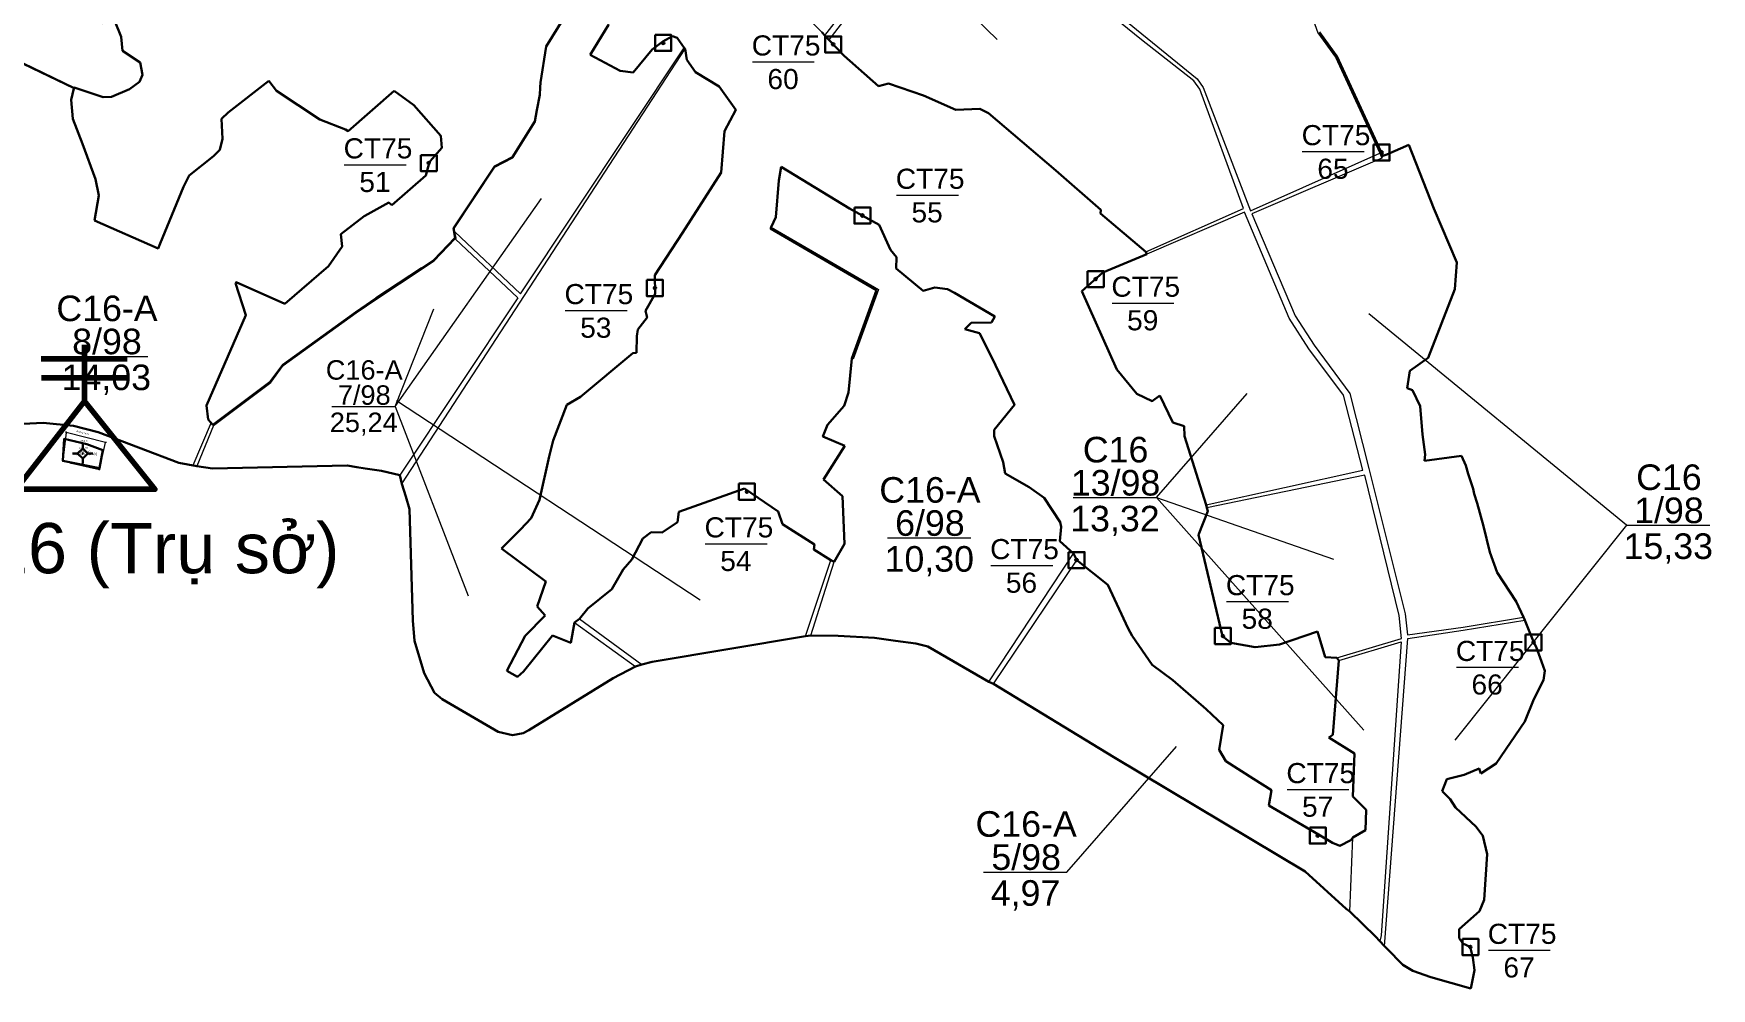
# Model space of a CAD drawing. Header units: metres. Extents: x 397145 to 402014, y 1539763 to 1542056.
# Drawn here: x 399929 to 402014, y 1539956 to 1541143 of the extents above; entities that cross this region are included whole.
import ezdxf
from ezdxf.enums import TextEntityAlignment as Align

# ---------------------------------------------------------------- set-up
doc = ezdxf.new("R2010")
doc.units = ezdxf.units.M
doc.header["$MEASUREMENT"] = 0
doc.layers.add('RanhThree', color=7, linetype='Continuous', lineweight=0)
doc.layers.add('TruSo', color=1, linetype='Continuous', lineweight=106)
doc.styles.add('Style-Arial', font='arial.ttf')
doc.styles.add('Style-vharial', font='vharial.shx')
doc.styles.add('Style-vnarial', font='vnarial.shx')
doc.styles.add('Style-vnarialNarrowI', font='vnarialNarrowI.shx')

# ---------------------------------------------------------------- blocks, each defined once
blk = doc.blocks.new('*U0')
at = {"color": 0, "linetype": 'Continuous', "lineweight": -2, "ltscale": 10, "flags": 128}
blk.add_lwpolyline([(-150, 150), (150, 150), (150, -150), (-150, -150), (-150, 150)], close=True, dxfattribs=at)
at = {"color": 0, "linetype": 'Continuous', "lineweight": -2, "ltscale": 10}
blk.add_circle((-0.02828, 0.016065), 22.5, dxfattribs=at)
blk = doc.blocks.new('*U10')
at = {"layer": 'RanhThree', "color": 3, "linetype": 'Continuous', "lineweight": 13}
blk.add_line((-61.590494, 0.736004), (61.441766, 0.736004), dxfattribs=at)
at = {"layer": 'RanhThree', "color": 3, "linetype": 'Continuous', "lineweight": 13, "style": 'Style-vnarial'}
for s, p in [('CT75', (-62.927441, 13.404394)), ('51', (-31.75311, -53.404336))]:
    blk.add_text(s, height=40, dxfattribs=at).set_placement(p)
blk = doc.blocks.new('*U12')
at = {"layer": 'RanhThree', "color": 3, "linetype": 'Continuous', "lineweight": 13}
blk.add_line((-61.590494, 0.736004), (61.441766, 0.736004), dxfattribs=at)
at = {"layer": 'RanhThree', "color": 3, "linetype": 'Continuous', "lineweight": 13, "style": 'Style-vnarial'}
for s, p in [('CT75', (-62.927441, 13.404394)), ('53', (-31.75311, -53.404336))]:
    blk.add_text(s, height=40, dxfattribs=at).set_placement(p)
blk = doc.blocks.new('*U13')
at = {"layer": 'RanhThree', "color": 3, "linetype": 'Continuous', "lineweight": 13}
blk.add_line((-61.590494, 0.736004), (61.441766, 0.736004), dxfattribs=at)
at = {"layer": 'RanhThree', "color": 3, "linetype": 'Continuous', "lineweight": 13, "style": 'Style-vnarial'}
for s, p in [('CT75', (-62.927441, 13.404394)), ('54', (-31.75311, -53.404336))]:
    blk.add_text(s, height=40, dxfattribs=at).set_placement(p)
blk = doc.blocks.new('*U14')
at = {"layer": 'RanhThree', "color": 3, "linetype": 'Continuous', "lineweight": 13}
blk.add_line((-61.590494, 0.736004), (61.441766, 0.736004), dxfattribs=at)
at = {"layer": 'RanhThree', "color": 3, "linetype": 'Continuous', "lineweight": 13, "style": 'Style-vnarial'}
for s, p in [('CT75', (-62.927441, 13.404394)), ('55', (-31.75311, -53.404336))]:
    blk.add_text(s, height=40, dxfattribs=at).set_placement(p)
blk = doc.blocks.new('*U15')
at = {"layer": 'RanhThree', "color": 3, "linetype": 'Continuous', "lineweight": 13}
blk.add_line((-61.590494, 0.736004), (61.441766, 0.736004), dxfattribs=at)
at = {"layer": 'RanhThree', "color": 3, "linetype": 'Continuous', "lineweight": 13, "style": 'Style-vnarial'}
for s, p in [('CT75', (-62.927441, 13.404394)), ('60', (-31.75311, -53.404336))]:
    blk.add_text(s, height=40, dxfattribs=at).set_placement(p)
blk = doc.blocks.new('*U20')
at = {"layer": 'RanhThree', "color": 3, "linetype": 'Continuous', "lineweight": 13}
blk.add_line((-61.590494, 0.736004), (61.441766, 0.736004), dxfattribs=at)
at = {"layer": 'RanhThree', "color": 3, "linetype": 'Continuous', "lineweight": 13, "style": 'Style-vnarial'}
for s, p in [('CT75', (-62.927441, 13.404394)), ('65', (-31.75311, -53.404336))]:
    blk.add_text(s, height=40, dxfattribs=at).set_placement(p)
blk = doc.blocks.new('*U21')
at = {"layer": 'RanhThree', "color": 3, "linetype": 'Continuous', "lineweight": 13}
blk.add_line((-61.590494, 0.736004), (61.441766, 0.736004), dxfattribs=at)
at = {"layer": 'RanhThree', "color": 3, "linetype": 'Continuous', "lineweight": 13, "style": 'Style-vnarial'}
for s, p in [('CT75', (-62.927441, 13.404394)), ('66', (-31.75311, -53.404336))]:
    blk.add_text(s, height=40, dxfattribs=at).set_placement(p)
blk = doc.blocks.new('*U22')
at = {"layer": 'RanhThree', "color": 3, "linetype": 'Continuous', "lineweight": 13}
blk.add_line((-61.590494, 0.736004), (61.441766, 0.736004), dxfattribs=at)
at = {"layer": 'RanhThree', "color": 3, "linetype": 'Continuous', "lineweight": 13, "style": 'Style-vnarial'}
for s, p in [('CT75', (-62.927441, 13.404394)), ('67', (-31.75311, -53.404336))]:
    blk.add_text(s, height=40, dxfattribs=at).set_placement(p)
blk = doc.blocks.new('*U23')
at = {"layer": 'RanhThree', "color": 3, "linetype": 'Continuous', "lineweight": 13}
blk.add_line((-61.590494, 0.736004), (61.441766, 0.736004), dxfattribs=at)
at = {"layer": 'RanhThree', "color": 3, "linetype": 'Continuous', "lineweight": 13, "style": 'Style-vnarial'}
for s, p in [('CT75', (-62.927441, 13.404394)), ('56', (-31.75311, -53.404336))]:
    blk.add_text(s, height=40, dxfattribs=at).set_placement(p)
blk = doc.blocks.new('*U24')
at = {"layer": 'RanhThree', "color": 3, "linetype": 'Continuous', "lineweight": 13}
blk.add_line((-61.590494, 0.736004), (61.441766, 0.736004), dxfattribs=at)
at = {"layer": 'RanhThree', "color": 3, "linetype": 'Continuous', "lineweight": 13, "style": 'Style-vnarial'}
for s, p in [('CT75', (-62.927441, 13.404394)), ('58', (-31.75311, -53.404336))]:
    blk.add_text(s, height=40, dxfattribs=at).set_placement(p)
blk = doc.blocks.new('*U25')
at = {"layer": 'RanhThree', "color": 3, "linetype": 'Continuous', "lineweight": 13}
blk.add_line((-61.590494, 0.736004), (61.441766, 0.736004), dxfattribs=at)
at = {"layer": 'RanhThree', "color": 3, "linetype": 'Continuous', "lineweight": 13, "style": 'Style-vnarial'}
for s, p in [('CT75', (-62.927441, 13.404394)), ('57', (-31.75311, -53.404336))]:
    blk.add_text(s, height=40, dxfattribs=at).set_placement(p)
blk = doc.blocks.new('*U39')
at = {"layer": 'RanhThree', "color": 3, "linetype": 'Continuous', "lineweight": 13}
blk.add_line((-61.590494, 0.736004), (61.441766, 0.736004), dxfattribs=at)
at = {"layer": 'RanhThree', "color": 3, "linetype": 'Continuous', "lineweight": 13, "style": 'Style-vnarial'}
for s, p in [('CT75', (-62.927441, 13.404394)), ('59', (-31.75311, -53.404336))]:
    blk.add_text(s, height=40, dxfattribs=at).set_placement(p)
blk = doc.blocks.new('*U51')
at = {"layer": 'RanhThree', "color": 3, "linetype": 'Continuous', "lineweight": 13}
blk.add_line((-66.520877, -1.660429), (63.750129, -1.660429), dxfattribs=at)
at = {"layer": 'RanhThree', "color": 3, "linetype": 'Continuous', "lineweight": 13, "style": 'Style-Arial'}
blk.add_text('10,30', height=40, dxfattribs=at).set_placement((-1.025137, -54.422685), align=Align.CENTER)
at = {"layer": 'RanhThree', "color": 3, "linetype": 'Continuous', "lineweight": 13, "insert": (-0.000029, 1.089388), "char_height": 40, "attachment_point": 8, "line_spacing_factor": 0.776524, "style": 'Style-Arial'}
blk.add_mtext('C16-A\\P6/98', dxfattribs=at)
blk = doc.blocks.new('*U52')
at = {"layer": 'RanhThree', "color": 3, "linetype": 'Continuous', "lineweight": 13}
blk.add_line((-66.520877, -1.660429), (63.750129, -1.660429), dxfattribs=at)
at = {"layer": 'RanhThree', "color": 3, "linetype": 'Continuous', "lineweight": 13, "style": 'Style-Arial'}
blk.add_text('14,03', height=40, dxfattribs=at).set_placement((-1.025137, -54.422685), align=Align.CENTER)
at = {"layer": 'RanhThree', "color": 3, "linetype": 'Continuous', "lineweight": 13, "insert": (-0.000029, 1.089388), "char_height": 40, "attachment_point": 8, "line_spacing_factor": 0.776524, "style": 'Style-Arial'}
blk.add_mtext('C16-A\\P8/98', dxfattribs=at)
blk = doc.blocks.new('*U53')
at = {"layer": 'RanhThree', "color": 3, "linetype": 'Continuous', "lineweight": 13}
blk.add_line((-66.520877, -1.660429), (63.750129, -1.660429), dxfattribs=at)
at = {"layer": 'RanhThree', "color": 3, "linetype": 'Continuous', "lineweight": 13, "style": 'Style-Arial'}
blk.add_text('25,24', height=40, dxfattribs=at).set_placement((-1.025137, -54.422685), align=Align.CENTER)
at = {"layer": 'RanhThree', "color": 3, "linetype": 'Continuous', "lineweight": 13, "insert": (-0.000029, 1.089388), "char_height": 40, "attachment_point": 8, "line_spacing_factor": 0.776524, "style": 'Style-Arial'}
blk.add_mtext('C16-A\\P7/98', dxfattribs=at)
blk = doc.blocks.new('*U54')
at = {"layer": 'RanhThree', "color": 3, "linetype": 'Continuous', "lineweight": 13}
blk.add_line((-66.520877, -1.660429), (63.750129, -1.660429), dxfattribs=at)
at = {"layer": 'RanhThree', "color": 3, "linetype": 'Continuous', "lineweight": 13, "style": 'Style-Arial'}
blk.add_text('4,97', height=40, dxfattribs=at).set_placement((-1.025137, -54.422685), align=Align.CENTER)
at = {"layer": 'RanhThree', "color": 3, "linetype": 'Continuous', "lineweight": 13, "insert": (-0.000029, 1.089388), "char_height": 40, "attachment_point": 8, "line_spacing_factor": 0.776524, "style": 'Style-Arial'}
blk.add_mtext('C16-A\\P5/98', dxfattribs=at)
blk = doc.blocks.new('*U55')
at = {"layer": 'RanhThree', "color": 3, "linetype": 'Continuous', "lineweight": 13}
blk.add_line((-66.520877, -1.660429), (63.750129, -1.660429), dxfattribs=at)
at = {"layer": 'RanhThree', "color": 3, "linetype": 'Continuous', "lineweight": 13, "style": 'Style-Arial'}
blk.add_text('13,32', height=40, dxfattribs=at).set_placement((-1.025137, -54.422685), align=Align.CENTER)
at = {"layer": 'RanhThree', "color": 3, "linetype": 'Continuous', "lineweight": 13, "insert": (-0.000029, 1.089388), "char_height": 40, "attachment_point": 8, "line_spacing_factor": 0.776524, "style": 'Style-Arial'}
blk.add_mtext('C16\\P13/98', dxfattribs=at)
blk = doc.blocks.new('*U56')
at = {"layer": 'RanhThree', "color": 3, "linetype": 'Continuous', "lineweight": 13}
blk.add_line((-66.520877, -1.660429), (63.750129, -1.660429), dxfattribs=at)
at = {"layer": 'RanhThree', "color": 3, "linetype": 'Continuous', "lineweight": 13, "style": 'Style-Arial'}
blk.add_text('15,33', height=40, dxfattribs=at).set_placement((-1.025137, -54.422685), align=Align.CENTER)
at = {"layer": 'RanhThree', "color": 3, "linetype": 'Continuous', "lineweight": 13, "insert": (-0.000029, 1.089388), "char_height": 40, "attachment_point": 8, "line_spacing_factor": 0.776524, "style": 'Style-Arial'}
blk.add_mtext('C16\\P1/98', dxfattribs=at)
blk = doc.blocks.new('DDCT')
at = {"layer": 'RanhThree', "color": 5, "linetype": 'Continuous', "lineweight": 0}
for p, q in [((6.24, 0), (-6.24, 0)), ((0, -6.24), (0, 6.24))]:
    blk.add_line(p, q, dxfattribs=at)
blk = doc.blocks.new('CENTRD_1')
at = {"layer": 'RanhThree', "linetype": 'Continuous', "lineweight": 30}
h = blk.add_hatch(color=5, dxfattribs=at)
edge = h.paths.add_edge_path()
edge.add_arc((0, 0), 1.5, 0, 360)
at = {"layer": 'RanhThree', "color": 5, "linetype": 'Continuous', "lineweight": 30}
for p, q in [((-6.25, 0), (-12.5, 0)), ((0, 6.25), (-6.25, 0)), ((-6.25, 0), (0, -6.25)), ((0, 12.5), (0, 6.25)), ((6.25, 0), (0, 6.25)), ((0, -6.25), (6.25, 0)), ((12.5, 0), (6.25, 0)), ((0, -6.25), (0, -12.5))]:
    blk.add_line(p, q, dxfattribs=at)
blk = doc.blocks.new('*U64')
at = {"layer": 'TruSo', "color": 1, "linetype": 'Continuous', "lineweight": 106}
for p, q in [((-1.00498, 13.016671), (-1.00498, 58.941787)), ((-36.158004, 47.398274), (33.778137, 47.398274)), ((-35.952007, 32.006922), (33.984135, 32.006922))]:
    blk.add_line(p, q, dxfattribs=at)
at = {"layer": 'TruSo', "color": 1, "linetype": 'Continuous', "lineweight": 106, "flags": 128}
blk.add_lwpolyline([(-56.477401, -58.942446), (-1.00498, 13.016671), (56.477968, -58.889332), (-56.477401, -58.942446)], close=True, dxfattribs=at)
blk = doc.blocks.new('*U63')
at = {"layer": 'TruSo', "color": 1, "linetype": 'Continuous', "lineweight": 106, "xscale": 1.5248, "yscale": 1.5248, "zscale": 1.5248}
blk.add_blockref('*U64', (-19.953073, 67.811554), dxfattribs=at)
at = {"layer": 'RanhThree', "color": 7, "linetype": 'Continuous', "lineweight": 0, "style": 'Style-Arial'}
blk.add_text('Đội 16 (Trụ sở)', height=62.5, dxfattribs=at).set_placement((0.000165, -95.186062), align=Align.MIDDLE_CENTER)

msp = doc.modelspace()

# ---------------------------------------------------------------- linework, layer by layer
at = {"layer": 'RanhThree', "color": 7, "linetype": 'Continuous', "lineweight": 0}
for p, q in [((400889.593655, 1541366.625664), (401126.377398, 1541135.385999)), ((400378.433301, 1540679.45757), (400560.227212, 1540937.706262)), ((400378.433301, 1540679.45757), (400426.49553, 1540800.850133)), ((401908.185382, 1540531.721292), (401588.187172, 1540794.622104)), ((400380.050662, 1540686.642843), (400757.252671, 1540438.886058)), ((401324.199165, 1540565.99391), (401437.149037, 1540695.51939)), ((400378.433301, 1540679.45757), (400468.975006, 1540443.765751)), ((400149.647899, 1540659.408318), (400126.802411, 1540606.114312)), ((400152.5384, 1540655.8965), (400131.842, 1540605.342)), ((401324.199165, 1540565.99391), (401544.134383, 1540489.448667)), ((401324.199165, 1540565.99391), (401581.893916, 1540277.085709)), ((401908.185382, 1540531.721292), (401695.172518, 1540264.501237)), ((401213.087884, 1540100.638933), (401349.043458, 1540256.635943))]:
    msp.add_line(p, q, dxfattribs=at)
at = {"layer": 'RanhThree', "color": 3, "linetype": 'Continuous', "lineweight": 30}
for p, q in [((400565.88, 1541126.85), (400611.31, 1541200.04)), ((400030.1316, 1541158.3699), (400037.923, 1541138.767)), ((400620.685, 1541116.638), (400643.643, 1541153.853)), ((400908.426, 1541144.578), (400912.2354, 1541140.5062)), ((401526.773, 1541144.811), (401548.373, 1541114.689)), ((400037.923, 1541138.767), (400039.628, 1541121.528)), ((400558.78, 1541081.948), (400565.88, 1541126.85)), ((400674.161, 1541094.464), (400697.676, 1541123.082)), ((400697.676, 1541123.082), (400710.879, 1541132.922)), ((400710.879, 1541132.922), (400722.94, 1541139.821)), ((400722.94, 1541139.821), (400728.72, 1541137.495)), ((400728.72, 1541137.495), (400737.445, 1541125.172)), ((400737.445, 1541125.172), (400738.873, 1541124.048)), ((400738.873, 1541124.048), (400740.781, 1541110.405)), ((400912.2354, 1541140.5062), (400917.3716, 1541135.0161)), ((400917.3716, 1541135.0161), (400936.062, 1541115.038)), ((400039.628, 1541121.528), (400061.3952, 1541107.021)), ((400061.3952, 1541107.021), (400064.614, 1541091.407)), ((400620.685, 1541116.638), (400657.827, 1541096.452)), ((400740.781, 1541110.405), (400751.747, 1541095.079)), ((400936.062, 1541115.038), (400978.886, 1541077.595)), ((401548.373, 1541114.689), (401605.5175, 1540991.066)), ((400048.446, 1541073.785), (400060.718, 1541083.006)), ((400060.718, 1541083.006), (400064.614, 1541091.407)), ((400170.76, 1541044.94), (400221.408, 1541084.3107)), ((400221.408, 1541084.3107), (400230.826, 1541071.591)), ((400558.4961, 1541075.874), (400558.78, 1541081.948)), ((400657.827, 1541096.452), (400674.161, 1541094.464)), ((400751.747, 1541095.079), (400780.896, 1541076.965)), ((400978.886, 1541077.595), (400991.148, 1541080.771)), ((400991.148, 1541080.771), (401034.75, 1541066.08)), ((399975.736, 1541060.446), (399979.3197, 1541074.7791)), ((399975.736, 1541060.446), (399977.673, 1541036.712)), ((399979.3197, 1541074.7791), (399979.625, 1541076)), ((399979.625, 1541076), (400015.668, 1541063.819)), ((400015.668, 1541063.819), (400026, 1541064.265)), ((400026, 1541064.265), (400048.446, 1541073.785)), ((400230.826, 1541071.591), (400284.934, 1541036.203)), ((400320.157, 1541021.707), (400377.255, 1541071.754)), ((400377.255, 1541071.754), (400401.696, 1541054.082)), ((400554.337, 1541047.873), (400558.061, 1541066.563)), ((400558.061, 1541066.563), (400558.4961, 1541075.874)), ((400780.896, 1541076.965), (400801.693, 1541047.89)), ((401034.75, 1541066.08), (401075.1601, 1541048.1999)), ((400162.46, 1541037.03), (400170.76, 1541044.94)), ((400401.696, 1541054.082), (400434.946, 1541015.565)), ((400551.779, 1541033.76), (400554.337, 1541047.873)), ((400787.76, 1541021.541), (400801.693, 1541047.89)), ((401075.1601, 1541048.1999), (401104.728, 1541049.16)), ((401104.728, 1541049.16), (401115.58, 1541043.84)), ((401115.58, 1541043.84), (401199.14, 1540972.86)), ((399977.673, 1541036.712), (399989.986, 1541005.958)), ((400162.46, 1541037.03), (400163.922, 1541012.076)), ((400284.934, 1541036.203), (400316.513, 1541023.58)), ((400316.513, 1541023.58), (400320.157, 1541021.707)), ((400524.011, 1540989.092), (400551.779, 1541033.76)), ((400783.34, 1540970.02), (400787.76, 1541021.541)), ((399989.986, 1541005.958), (400005.889, 1540961.886)), ((400152.69, 1540990.51), (400160.63, 1540998.51)), ((400160.63, 1540998.51), (400163.922, 1541012.076)), ((400421.659, 1540984.358), (400436.483, 1541000.984)), ((400434.946, 1541015.565), (400436.483, 1541000.984)), ((401610.74, 1540992.59), (401637.88, 1541004.43)), ((401637.88, 1541004.43), (401669.061, 1540925.484)), ((400122.33, 1540966.57), (400152.69, 1540990.51)), ((400416.512, 1540966.274), (400420.458, 1540981.819)), ((400420.458, 1540981.819), (400421.659, 1540984.358)), ((400450.75, 1540900.89), (400501.658, 1540977.767)), ((400501.658, 1540977.767), (400524.011, 1540989.092)), ((400855, 1540960.14), (400858.18, 1540977.29)), ((400858.18, 1540977.29), (400942.77, 1540925.49)), ((401605.5175, 1540991.066), (401610.74, 1540992.59)), ((400005.889, 1540961.886), (400010.222, 1540941.623)), ((400115.494, 1540952.31), (400122.33, 1540966.57)), ((400374.221, 1540929.691), (400416.512, 1540966.274)), ((400735.29, 1540895.11), (400783.34, 1540970.02)), ((400851.565, 1540914.653), (400855, 1540960.14)), ((401199.14, 1540972.86), (401255.226, 1540923.673)), ((400004.909, 1540910.719), (400010.222, 1540941.623)), ((400086.466, 1540881.786), (400115.494, 1540952.31)), ((400310.824, 1540893.43), (400339.998, 1540915.784)), ((400339.998, 1540915.784), (400340.7143, 1540916.1853)), ((400340.7143, 1540916.1853), (400370.46, 1540932.851)), ((400370.46, 1540932.851), (400374.221, 1540929.691)), ((400845.6168, 1540902.4149), (400851.565, 1540914.653)), ((400942.77, 1540925.49), (400979.693, 1540904.9627)), ((401254.857, 1540919.243), (401255.226, 1540923.673)), ((401254.857, 1540919.243), (401311.022, 1540871.622)), ((401669.061, 1540925.484), (401697.52, 1540858.15)), ((400004.909, 1540910.719), (400083.962, 1540875.852)), ((400310.824, 1540893.43), (400312.335, 1540878.057)), ((400450.75, 1540900.89), (400452.928, 1540889.065)), ((400700.84, 1540842.48), (400735.29, 1540895.11)), ((400844.74, 1540900.611), (400845.6168, 1540902.4149)), ((400844.74, 1540900.611), (400976.593, 1540823.805)), ((400979.693, 1540904.9627), (400993.778, 1540873.939)), ((400083.962, 1540875.852), (400086.466, 1540881.786)), ((400295.571, 1540853.896), (400312.335, 1540878.057)), ((400426.377, 1540861.008), (400452.928, 1540889.065)), ((400993.778, 1540873.939), (401001.15, 1540865.006)), ((401311.022, 1540871.622), (401312.4777, 1540868.608)), ((400241.476, 1540806.948), (400295.571, 1540853.896)), ((400354.945, 1540813.899), (400411.364, 1540851.131)), ((400411.364, 1540851.131), (400426.377, 1540861.008)), ((401000.857, 1540850.678), (401001.15, 1540865.006)), ((401257.59, 1540846.05), (401312.4777, 1540868.608)), ((401694.82, 1540825.06), (401697.52, 1540858.15)), ((400179.919, 1540832.568), (400180.978, 1540833.834)), ((400179.919, 1540832.568), (400192.699, 1540792.807)), ((400180.978, 1540833.834), (400241.476, 1540806.948)), ((400700.84, 1540842.48), (400701.28, 1540819.4)), ((401000.857, 1540850.678), (401034.233, 1540823.026)), ((401231.38, 1540822.48), (401257.59, 1540846.05)), ((400329.504, 1540796.611), (400354.945, 1540813.899)), ((400689.48, 1540798.08), (400701.28, 1540819.4)), ((400945.635, 1540738.801), (400976.593, 1540823.805)), ((401034.233, 1540823.026), (401048.852, 1540827.384)), ((401048.852, 1540827.384), (401064.6327, 1540825.046)), ((401064.6327, 1540825.046), (401073.31, 1540820.56)), ((401073.31, 1540820.56), (401123.35, 1540791.128)), ((401231.38, 1540822.48), (401275.123, 1540725.317)), ((401662.1, 1540739.94), (401694.82, 1540825.06)), ((400143.946, 1540680.65), (400192.699, 1540792.807)), ((400238.62, 1540731.029), (400329.504, 1540796.611)), ((400680.1, 1540775.13), (400691.34, 1540789.96)), ((400689.48, 1540798.08), (400691.34, 1540789.96)), ((401119.231, 1540783.529), (401123.35, 1540791.128)), ((400678.746, 1540766.545), (400680.1, 1540775.13)), ((401086.118, 1540775.251), (401094.12, 1540783.51)), ((401086.118, 1540775.251), (401104.558, 1540770.673)), ((401094.12, 1540783.51), (401119.231, 1540783.529)), ((401104.558, 1540770.673), (401119.693, 1540740.364)), ((400678.238, 1540746.149), (400678.746, 1540766.545)), ((400223.076, 1540710.012), (400238.62, 1540731.029)), ((400608.855, 1540691.354), (400673.542, 1540745.651)), ((400673.542, 1540745.651), (400678.238, 1540746.149)), ((400941.585, 1540696.902), (400945.635, 1540738.801)), ((401119.693, 1540740.364), (401147.94, 1540681.41)), ((401638.92, 1540723.84), (401662.1, 1540739.94)), ((400151.911, 1540656.676), (400223.076, 1540710.012)), ((401275.123, 1540725.317), (401299.9, 1540695.21)), ((401635.684, 1540702.034), (401638.92, 1540723.84)), ((400591.838, 1540681.244), (400608.855, 1540691.354)), ((400936.067, 1540680.186), (400941.585, 1540696.902)), ((401299.9, 1540695.21), (401319.07, 1540686.12)), ((401319.07, 1540686.12), (401328.41, 1540692.91)), ((401328.41, 1540692.91), (401344.456, 1540659.353)), ((401635.684, 1540702.034), (401642.503, 1540699.558)), ((401642.503, 1540699.558), (401652.115, 1540679.755)), ((400143.946, 1540680.65), (400145.9, 1540663.101)), ((400145.9, 1540663.101), (400151.911, 1540656.676)), ((400574.8554, 1540637.2304), (400591.838, 1540681.244)), ((400915.523, 1540656.4325), (400936.067, 1540680.186)), ((401122.449, 1540650.23), (401147.94, 1540681.41)), ((401652.115, 1540679.755), (401654.968, 1540644.588)), ((399907.805, 1540657.258), (399940.952, 1540659.032)), ((399940.952, 1540659.032), (399978.651, 1540655.189)), ((399978.651, 1540655.189), (400009.24, 1540647.352)), ((400009.24, 1540647.352), (400109.621, 1540609.449)), ((400909.57, 1540641.9), (400915.523, 1540656.4325)), ((401122.449, 1540650.23), (401122.716, 1540642.417)), ((401122.716, 1540642.417), (401133.66, 1540610.228)), ((401344.456, 1540659.353), (401358.518, 1540654.691)), ((401358.518, 1540654.691), (401358.946, 1540642.559)), ((401358.946, 1540642.559), (401385.994, 1540557.174)), ((401654.968, 1540644.588), (401658.17, 1540619.438)), ((400569.61, 1540617.15), (400574.8554, 1540637.2304)), ((400909.57, 1540641.9), (400937.21, 1540630.57)), ((400910.682, 1540588.65), (400937.21, 1540630.57)), ((400109.621, 1540609.449), (400131.842, 1540605.342)), ((400131.842, 1540605.342), (400151.379, 1540602.338)), ((400151.379, 1540602.338), (400318.87, 1540605.773)), ((400318.87, 1540605.773), (400330.8947, 1540603.8697)), ((400330.8947, 1540603.8697), (400341.18, 1540602.295)), ((400341.18, 1540602.295), (400361.457, 1540599.208)), ((400557.78, 1540563.08), (400569.61, 1540617.15)), ((401133.66, 1540610.228), (401136.381, 1540596.042)), ((401657.208, 1540611.603), (401658.17, 1540619.438)), ((401657.208, 1540611.603), (401703.198, 1540617.882)), ((401703.198, 1540617.882), (401708.65, 1540606.156)), ((401708.65, 1540606.156), (401711.68, 1540595.696)), ((400361.457, 1540599.208), (400384.063, 1540593.764)), ((400384.063, 1540593.764), (400386.843, 1540583.383)), ((400386.843, 1540583.383), (400391.619, 1540567.541)), ((400910.682, 1540588.65), (400934.077, 1540568.005)), ((401136.381, 1540596.042), (401166.071, 1540578.853)), ((401711.68, 1540595.696), (401717.762, 1540576.873)), ((400391.619, 1540567.541), (400396.209, 1540551.682)), ((400547.541, 1540540.377), (400557.78, 1540563.08)), ((400730.933, 1540548.1723), (400812.561, 1540577.568)), ((400812.561, 1540577.568), (400854.404, 1540548.933)), ((400934.077, 1540568.005), (400936.851, 1540508.553)), ((401166.071, 1540578.853), (401184.8214, 1540565.5942)), ((401184.8214, 1540565.5942), (401204.6298, 1540535.466)), ((401717.762, 1540576.873), (401718.933, 1540570.86)), ((401718.933, 1540570.86), (401722.704, 1540559.033)), ((401722.704, 1540559.033), (401730.59, 1540530.634)), ((400396.209, 1540551.682), (400400.419, 1540413.233)), ((400534.26, 1540526.36), (400547.541, 1540540.377)), ((400729.044, 1540535.388), (400730.933, 1540548.1723)), ((400854.404, 1540548.933), (400859.827, 1540533.051)), ((401376.45, 1540519.97), (401388.1983, 1540549.1713)), ((401385.994, 1540557.174), (401386.972, 1540553.351)), ((401386.972, 1540553.351), (401388.1983, 1540549.1713)), ((400510.432, 1540502.754), (400534.26, 1540526.36)), ((400686.263, 1540515.33), (400696.577, 1540523.228)), ((400696.577, 1540523.228), (400709.949, 1540522.71)), ((400709.949, 1540522.71), (400729.044, 1540535.388)), ((400859.827, 1540533.051), (400899.402, 1540507.876)), ((401204.224, 1540511.715), (401205.964, 1540529.597)), ((401204.6298, 1540535.466), (401205.964, 1540529.597)), ((401376.45, 1540519.97), (401406.5316, 1540393.8161)), ((401730.59, 1540530.634), (401738.38, 1540498.069)), ((400510.432, 1540502.754), (400565.76, 1540461.812)), ((400672.46, 1540489.206), (400686.263, 1540515.33)), ((400898.6, 1540501.349), (400899.402, 1540507.876)), ((400898.6, 1540501.349), (400919.682, 1540488.292)), ((400923.915, 1540486.03), (400936.851, 1540508.553)), ((401204.224, 1540511.715), (401221.069, 1540496.7)), ((401221.069, 1540496.7), (401225.279, 1540488.471)), ((401738.38, 1540498.069), (401747.716, 1540473.052)), ((400647.535, 1540452.118), (400661.545, 1540476.767)), ((400661.545, 1540476.767), (400672.46, 1540489.206)), ((400919.682, 1540488.292), (400923.915, 1540486.03)), ((401225.279, 1540488.471), (401263.8, 1540457.555)), ((400554.79, 1540430.58), (400565.76, 1540461.812)), ((401263.8, 1540457.555), (401289.045, 1540403.367)), ((401747.716, 1540473.052), (401771.203, 1540437.035)), ((400617.933, 1540428.027), (400647.535, 1540452.118)), ((401771.203, 1540437.035), (401780.1899, 1540417.2679)), ((400400.419, 1540413.233), (400402.383, 1540388.051)), ((400539.75, 1540394.21), (400564.55, 1540419.37)), ((400554.79, 1540430.58), (400564.55, 1540419.37)), ((400601.401, 1540410.651), (400607.251, 1540415.408)), ((400607.251, 1540415.408), (400617.933, 1540428.027)), ((401780.1899, 1540417.2679), (401781.8459, 1540413.6254)), ((401781.8459, 1540413.6254), (401783.742, 1540409.455)), ((400516.92, 1540350.66), (400539.75, 1540394.21)), ((400537.978, 1540349.846), (400573.961, 1540394.504)), ((400573.961, 1540394.504), (400596.598, 1540385.402)), ((400596.598, 1540385.402), (400601.401, 1540410.651)), ((400697.831, 1540361.78), (400888.3855, 1540393.9121)), ((400888.3855, 1540393.9121), (400894.9781, 1540394.4558)), ((400894.9781, 1540394.4558), (400928.625, 1540394.137)), ((400928.625, 1540394.137), (400974.018, 1540391.842)), ((401289.045, 1540403.367), (401294.314, 1540394.133)), ((401294.314, 1540394.133), (401318.817, 1540358.135)), ((401406.5316, 1540393.8161), (401416.5835, 1540385.4529)), ((401477.236, 1540383.3), (401524.55, 1540399.598)), ((401524.55, 1540399.598), (401534.079, 1540367.707)), ((401783.742, 1540409.455), (401793.165, 1540386.05)), ((400402.383, 1540388.051), (400414.382, 1540347.749)), ((400974.018, 1540391.842), (401000, 1540388.2136)), ((401000, 1540388.2136), (401025.239, 1540384.689)), ((401025.239, 1540384.689), (401040.349, 1540381.077)), ((401040.349, 1540381.077), (401115.929, 1540337.007)), ((401416.5835, 1540385.4529), (401446.7661, 1540380.3287)), ((401446.7661, 1540380.3287), (401477.236, 1540383.3)), ((401793.165, 1540386.05), (401795.942, 1540380.588)), ((401795.942, 1540380.588), (401802.852, 1540362.245)), ((400516.92, 1540350.66), (400530.52, 1540343.36)), ((400649.358, 1540341.493), (400677.088, 1540356.014)), ((400677.088, 1540356.014), (400684.717, 1540358.572)), ((400684.717, 1540358.572), (400697.831, 1540361.78)), ((401318.817, 1540358.135), (401344.583, 1540339.195)), ((401534.079, 1540367.707), (401548.21, 1540366.724)), ((401543.634, 1540271.323), (401551.08, 1540363.666)), ((401548.21, 1540366.724), (401551.08, 1540363.666)), ((401802.852, 1540362.245), (401806.75, 1540350.745)), ((401805.218, 1540339.205), (401806.75, 1540350.745)), ((400414.382, 1540347.749), (400427.108, 1540323.313)), ((400530.52, 1540343.36), (400537.978, 1540349.846)), ((400544.586, 1540276.873), (400649.358, 1540341.493)), ((401115.929, 1540337.007), (401121.71, 1540334.671)), ((401121.71, 1540334.671), (401271.303, 1540243.248)), ((401344.583, 1540339.195), (401386.12, 1540302.97)), ((401792.995, 1540315.515), (401805.218, 1540339.205)), ((400427.108, 1540323.313), (400436.777, 1540315.489)), ((400436.777, 1540315.489), (400506.506, 1540274.807)), ((401781.97, 1540287.74), (401792.995, 1540315.515)), ((401386.12, 1540302.97), (401407.34, 1540283.28)), ((400506.506, 1540274.807), (400524.081, 1540270.726)), ((400524.081, 1540270.726), (400537.307, 1540273.35)), ((400537.307, 1540273.35), (400544.586, 1540276.873)), ((401402.34, 1540252.4), (401407.34, 1540283.28)), ((401538.645, 1540267.805), (401543.634, 1540271.323)), ((401538.645, 1540267.805), (401570.19, 1540248.09)), ((401746.357, 1540235.476), (401781.97, 1540287.74)), ((401402.34, 1540252.4), (401410.36, 1540238.38)), ((401568.4, 1540194.71), (401570.19, 1540248.09)), ((401271.303, 1540243.248), (401508.969, 1540101.107)), ((401410.36, 1540238.38), (401444.77, 1540216.54)), ((401706.802, 1540221.272), (401725.363, 1540229.377)), ((401725.363, 1540229.377), (401727.294, 1540223.012)), ((401727.294, 1540223.012), (401746.357, 1540235.476)), ((401444.77, 1540216.54), (401467.36, 1540202.37)), ((401679.224, 1540201.309), (401685.274, 1540216.188)), ((401685.274, 1540216.188), (401706.802, 1540221.272)), ((401463.82, 1540183.31), (401467.36, 1540202.37)), ((401568.4, 1540194.71), (401584.75, 1540177.77)), ((401679.224, 1540201.309), (401689.224, 1540191.108)), ((401689.224, 1540191.108), (401695.747, 1540180.874)), ((401463.82, 1540183.31), (401525.5001, 1540147.0646)), ((401584.09, 1540152.49), (401584.75, 1540177.77)), ((401695.747, 1540180.874), (401721.449, 1540156.95)), ((401525.5001, 1540147.0646), (401543.07, 1540136.74)), ((401565.793, 1540140.391), (401568.475, 1540143.463)), ((401568.475, 1540143.463), (401584.09, 1540152.49)), ((401721.449, 1540156.95), (401729.962, 1540145.413)), ((401729.962, 1540145.413), (401735.228, 1540122.78)), ((401543.07, 1540136.74), (401552.112, 1540133.133)), ((401552.112, 1540133.133), (401565.793, 1540140.391)), ((401731.293, 1540065.859), (401735.228, 1540122.78)), ((401508.969, 1540101.107), (401560.048, 1540054.967)), ((401725.85, 1540052.11), (401731.293, 1540065.859)), ((401560.048, 1540054.967), (401564.569, 1540051.463)), ((401564.569, 1540051.463), (401596.5466, 1540020.2728)), ((401700.59, 1540029.66), (401725.85, 1540052.11)), ((401596.5466, 1540020.2728), (401601.809, 1540014.745)), ((401700.356, 1540018.452), (401700.59, 1540029.66)), ((401700.356, 1540018.452), (401704.824, 1540011.932)), ((401601.809, 1540014.745), (401607.8284, 1540008.3613)), ((401607.8284, 1540008.3613), (401610.403, 1540005.631)), ((401610.403, 1540005.631), (401630.229, 1539985.413)), ((401704.824, 1540011.932), (401714.28, 1540007.473)), ((401714.28, 1540007.473), (401717.242, 1539994.362)), ((401630.229, 1539985.413), (401642.98, 1539977.854)), ((401642.98, 1539977.854), (401665.138, 1539969.795)), ((401714.921, 1539955.887), (401719.556, 1539978.723)), ((401717.242, 1539994.362), (401719.556, 1539978.723)), ((401665.138, 1539969.795), (401714.921, 1539955.887))]:
    msp.add_line(p, q, dxfattribs=at)
at = {"layer": 'RanhThree', "color": 3, "linetype": 'Continuous', "lineweight": 0}
for p, q in [((399873, 1541125.273), (399979.3197, 1541074.7791)), ((400386.843, 1540583.383), (400738.873, 1541124.048)), ((400737.445, 1541125.172), (400738.873, 1541124.048)), ((400912.2354, 1541140.5062), (400917.3716, 1541135.0161)), ((399979.3197, 1541074.7791), (399979.625, 1541076)), ((401601.872, 1540994.1859), (401604.174, 1540988.033)), ((401604.174, 1540988.033), (401605.5175, 1540991.066)), ((401311.022, 1540871.622), (401312.4777, 1540868.608)), ((400384.063, 1540593.764), (400386.843, 1540583.383)), ((401385.994, 1540557.174), (401386.972, 1540553.351)), ((401115.929, 1540337.007), (401221.069, 1540496.7)), ((401221.069, 1540496.7), (401225.279, 1540488.471)), ((400888.3855, 1540393.9121), (400919.682, 1540488.292)), ((400894.9781, 1540394.4558), (400923.915, 1540486.03)), ((400919.682, 1540488.292), (400923.915, 1540486.03)), ((401121.71, 1540334.671), (401225.279, 1540488.471)), ((400601.401, 1540410.651), (400607.251, 1540415.408)), ((400607.251, 1540415.408), (400684.717, 1540358.572)), ((401780.1899, 1540417.2679), (401781.8459, 1540413.6254)), ((400601.401, 1540410.651), (400677.088, 1540356.014)), ((400888.3855, 1540393.9121), (400894.9781, 1540394.4558)), ((400677.088, 1540356.014), (400684.717, 1540358.572)), ((401548.21, 1540366.724), (401551.08, 1540363.666)), ((401115.929, 1540337.007), (401121.71, 1540334.671)), ((401564.569, 1540051.463), (401568.475, 1540143.463)), ((401601.809, 1540014.745), (401607.8284, 1540008.3613))]:
    msp.add_line(p, q, dxfattribs=at)
at = {"layer": 'RanhThree', "color": 3, "linetype": 'Continuous', "lineweight": 0, "flags": 128}
for points in [[(400912.2354, 1541140.5062), (401000, 1541253.9152), (401061.434, 1541333.3), (401000, 1541398.3539), (400831.188, 1541577.113), (400826.3849, 1541583.2438), (400822.468, 1541584.728), (400816.458, 1541581.703), (400793.07, 1541565.48), (400647.681, 1541438.412)], [(400647.681, 1541438.412), (400721.128, 1541351.024), (400725.796, 1541352.977), (400732.0379, 1541346.412), (400763.02, 1541313.826), (400760.9261, 1541309.7312), (400837.04, 1541225.62), (400833.4, 1541220.87), (400908.426, 1541144.578), (400912.2354, 1541140.5062)], [(401168.2781, 1541420.6256), (401070.903, 1541334.555), (401374.931, 1541086.654), (401382.3, 1541075.969), (401441.305, 1540922.643), (401601.872, 1540994.1859)], [(401168.2781, 1541420.6256), (401211.2665, 1541391.8728), (401222.094, 1541390.32), (401278.1131, 1541369.093), (401323.9312, 1541339.0762), (401349.8043, 1541316.1923), (401356.5224, 1541314.8518), (401367.6572, 1541319.1628), (401374.545, 1541321.6538), (401380.0685, 1541321.8563), (401385.7944, 1541320.157), (401417.4812, 1541294.6153), (401446.8629, 1541263.1829), (401456.9482, 1541251.6366), (401460.2988, 1541245.5132), (401466.6772, 1541232.7636), (401495.2234, 1541200.5922), (401517.1754, 1541164.7051), (401524.9934, 1541143.8607), (401546.6372, 1541113.6777), (401601.872, 1540994.1859)], [(401311.022, 1540871.622), (401432.6276, 1540925.5103), (401378.2421, 1541073.6378), (401370.816, 1541084.289), (401305.681, 1541134.964), (401066.176, 1541329.288), (401000, 1541242.8918), (400917.3716, 1541135.0161)], [(399844.2665, 1541152.252), (399853.942, 1541157.181), (399905.714, 1541236.695), (399974.47, 1541180.632), (400003.973, 1541158.669), (400015.156, 1541155.54), (400029.298, 1541161.106), (400030.1316, 1541158.3699), (400037.923, 1541138.767), (400039.628, 1541121.528), (400061.3952, 1541107.021), (400064.614, 1541091.407), (400060.718, 1541083.006), (400048.446, 1541073.785), (400026, 1541064.265), (400015.668, 1541063.819), (399979.625, 1541076)], [(400558.4961, 1541075.874), (400558.78, 1541081.948), (400565.88, 1541126.85), (400611.31, 1541200.04), (400647.8459, 1541171.8182), (400643.643, 1541153.853), (400620.685, 1541116.638), (400657.827, 1541096.452), (400674.161, 1541094.464), (400697.676, 1541123.082), (400710.879, 1541132.922), (400722.94, 1541139.821), (400728.72, 1541137.495), (400737.445, 1541125.172)], [(401526.773, 1541144.811), (401548.373, 1541114.689), (401605.5175, 1540991.066)], [(399870.621, 1541127.487), (399877.24, 1541125.105), (399979.625, 1541076)], [(400452.6119, 1540896.3017), (400534.1019, 1540819.3892), (400737.445, 1541125.172)], [(400738.873, 1541124.048), (400740.781, 1541110.405), (400751.747, 1541095.079), (400780.896, 1541076.965), (400801.693, 1541047.89), (400787.76, 1541021.541), (400783.34, 1540970.02), (400735.29, 1540895.11), (400700.84, 1540842.48), (400701.28, 1540819.4), (400689.48, 1540798.08), (400691.34, 1540789.96), (400680.1, 1540775.13), (400678.746, 1540766.545), (400678.238, 1540746.149), (400673.542, 1540745.651), (400608.855, 1540691.354), (400591.838, 1540681.244), (400574.8554, 1540637.2304), (400569.61, 1540617.15), (400557.78, 1540563.08), (400547.541, 1540540.377), (400534.26, 1540526.36), (400510.432, 1540502.754), (400565.76, 1540461.812), (400554.79, 1540430.58), (400564.55, 1540419.37), (400539.75, 1540394.21), (400516.92, 1540350.66), (400530.52, 1540343.36), (400537.978, 1540349.846), (400573.961, 1540394.504), (400596.598, 1540385.402), (400601.401, 1540410.651)], [(400917.3716, 1541135.0161), (400936.062, 1541115.038), (400978.886, 1541077.595), (400991.148, 1541080.771), (401034.75, 1541066.08), (401075.1601, 1541048.1999), (401104.728, 1541049.16), (401115.58, 1541043.84), (401199.14, 1540972.86), (401255.226, 1540923.673), (401254.857, 1540919.243), (401311.022, 1540871.622)], [(399979.3197, 1541074.7791), (399975.736, 1541060.446), (399977.673, 1541036.712), (399989.986, 1541005.958), (400005.889, 1540961.886), (400010.222, 1540941.623), (400004.909, 1540910.719), (400083.962, 1540875.852), (400086.466, 1540881.786), (400115.494, 1540952.31), (400122.33, 1540966.57), (400152.69, 1540990.51), (400160.63, 1540998.51), (400163.922, 1541012.076), (400162.46, 1541037.03), (400170.76, 1541044.94), (400221.408, 1541084.3107), (400230.826, 1541071.591), (400284.934, 1541036.203), (400316.513, 1541023.58), (400320.157, 1541021.707), (400377.255, 1541071.754), (400401.696, 1541054.082), (400434.946, 1541015.565), (400436.483, 1541000.984), (400421.659, 1540984.358), (400420.458, 1540981.819), (400416.512, 1540966.274), (400374.221, 1540929.691), (400370.46, 1540932.851), (400340.7143, 1540916.1853), (400339.998, 1540915.784), (400310.824, 1540893.43), (400312.335, 1540878.057), (400295.571, 1540853.896), (400241.476, 1540806.948), (400180.978, 1540833.834), (400179.919, 1540832.568), (400192.699, 1540792.807), (400143.946, 1540680.65), (400145.9, 1540663.101), (400151.911, 1540656.676)], [(400151.911, 1540656.676), (400223.076, 1540710.012), (400238.62, 1540731.029), (400329.504, 1540796.611), (400354.945, 1540813.899), (400411.364, 1540851.131), (400426.377, 1540861.008), (400452.928, 1540889.065), (400450.75, 1540900.89), (400501.658, 1540977.767), (400524.011, 1540989.092), (400551.779, 1541033.76), (400554.337, 1541047.873), (400558.061, 1541066.563), (400558.4961, 1541075.874)], [(400452.6119, 1540896.3017), (400451.8065, 1540900.6743), (400502.3458, 1540976.9944), (400524.7125, 1540988.3264), (400552.729, 1541033.394), (400555.3194, 1541047.6861), (400559.0564, 1541066.4413), (400558.9602, 1541075.8523), (400558.4961, 1541075.874)], [(401605.5175, 1540991.066), (401610.74, 1540992.59), (401637.88, 1541004.43), (401669.061, 1540925.484), (401697.52, 1540858.15), (401694.82, 1540825.06), (401662.1, 1540739.94), (401638.92, 1540723.84), (401635.684, 1540702.034), (401642.503, 1540699.558), (401652.115, 1540679.755), (401654.968, 1540644.588), (401658.17, 1540619.438), (401657.208, 1540611.603), (401703.198, 1540617.882), (401708.65, 1540606.156), (401711.68, 1540595.696), (401717.762, 1540576.873), (401718.933, 1540570.86), (401722.704, 1540559.033), (401730.59, 1540530.634), (401738.38, 1540498.069), (401747.716, 1540473.052), (401771.203, 1540437.035), (401780.1899, 1540417.2679)], [(400845.6168, 1540902.4149), (400851.565, 1540914.653), (400855, 1540960.14), (400858.18, 1540977.29), (400942.77, 1540925.49), (400979.693, 1540904.9627), (400993.778, 1540873.939), (401001.15, 1540865.006), (401000.857, 1540850.678), (401034.233, 1540823.026), (401048.852, 1540827.384), (401064.6327, 1540825.046), (401073.31, 1540820.56), (401123.35, 1540791.128), (401119.231, 1540783.529), (401094.12, 1540783.51), (401086.118, 1540775.251), (401104.558, 1540770.673), (401119.693, 1540740.364), (401147.94, 1540681.41), (401122.449, 1540650.23), (401122.716, 1540642.417), (401133.66, 1540610.228), (401136.381, 1540596.042), (401166.071, 1540578.853), (401184.8214, 1540565.5942), (401204.6298, 1540535.466), (401205.964, 1540529.597), (401204.224, 1540511.715), (401221.069, 1540496.7)], [(401604.174, 1540988.033), (401442.757, 1540918.787), (401496.5225, 1540791.9976), (401520.1332, 1540755.5221), (401564.4131, 1540695.3454), (401588.3101, 1540602.0504), (401633.412, 1540421.371), (401636.346, 1540395.412), (401705.1964, 1540404.831), (401780.1899, 1540417.2679)], [(401385.994, 1540557.174), (401580.754, 1540600.115), (401556.857, 1540693.41), (401513.71, 1540751.091), (401489.337, 1540788.963), (401433.648, 1540920.826), (401312.4777, 1540868.608)], [(400452.9994, 1540887.6856), (400454.0035, 1540888.7466), (400452.6119, 1540896.3017)], [(400945.635, 1540738.801), (400976.593, 1540823.805), (400844.74, 1540900.611), (400845.6168, 1540902.4149)], [(400845.6168, 1540902.4149), (400979.0444, 1540824.6916), (400947.5142, 1540738.1166), (400945.635, 1540738.801)], [(400151.911, 1540656.676), (400152.5384, 1540655.8965), (400223.7929, 1540709.2996), (400239.3314, 1540730.3092), (400330.0777, 1540795.7918), (400355.5014, 1540813.0681), (400411.9142, 1540850.296), (400427.0236, 1540860.2364), (400452.9994, 1540887.6856)], [(400452.9994, 1540887.6856), (400530.7311, 1540814.3203), (400384.063, 1540593.764)], [(401312.4777, 1540868.608), (401257.59, 1540846.05), (401231.38, 1540822.48), (401275.123, 1540725.317), (401299.9, 1540695.21), (401319.07, 1540686.12), (401328.41, 1540692.91), (401344.456, 1540659.353), (401358.518, 1540654.691), (401358.946, 1540642.559), (401385.994, 1540557.174)], [(400923.915, 1540486.03), (400936.851, 1540508.553), (400934.077, 1540568.005), (400910.682, 1540588.65), (400937.21, 1540630.57), (400909.57, 1540641.9), (400915.523, 1540656.4325), (400936.067, 1540680.186), (400941.585, 1540696.902), (400945.635, 1540738.801)], [(399888.737, 1540656.663), (399907.805, 1540657.258), (399940.952, 1540659.032), (399978.651, 1540655.189), (400009.24, 1540647.352), (400109.621, 1540609.449), (400131.842, 1540605.342), (400151.379, 1540602.338), (400318.87, 1540605.773), (400330.8947, 1540603.8697), (400341.18, 1540602.295), (400361.457, 1540599.208), (400384.063, 1540593.764)], [(400386.843, 1540583.383), (400391.619, 1540567.541), (400396.209, 1540551.682), (400400.419, 1540413.233), (400402.383, 1540388.051), (400414.382, 1540347.749), (400427.108, 1540323.313), (400436.777, 1540315.489), (400506.506, 1540274.807), (400524.081, 1540270.726), (400537.307, 1540273.35), (400544.586, 1540276.873), (400649.358, 1540341.493), (400677.088, 1540356.014)], [(401548.21, 1540366.724), (401628.699, 1540390.832), (401625.837, 1540419.511), (401583.029, 1540593.852), (401386.972, 1540553.351)], [(400607.251, 1540415.408), (400617.933, 1540428.027), (400647.535, 1540452.118), (400661.545, 1540476.767), (400672.46, 1540489.206), (400686.263, 1540515.33), (400696.577, 1540523.228), (400709.949, 1540522.71), (400729.044, 1540535.388), (400730.933, 1540548.1723), (400812.561, 1540577.568), (400854.404, 1540548.933), (400859.827, 1540533.051), (400899.402, 1540507.876), (400898.6, 1540501.349), (400919.682, 1540488.292)], [(401386.972, 1540553.351), (401388.1983, 1540549.1713), (401376.45, 1540519.97), (401406.5316, 1540393.8161), (401416.5835, 1540385.4529), (401446.7661, 1540380.3287), (401477.236, 1540383.3), (401524.55, 1540399.598), (401534.079, 1540367.707), (401548.21, 1540366.724)], [(401225.279, 1540488.471), (401263.8, 1540457.555), (401289.045, 1540403.367), (401294.314, 1540394.133), (401318.817, 1540358.135), (401344.583, 1540339.195), (401386.12, 1540302.97), (401407.34, 1540283.28), (401402.34, 1540252.4), (401410.36, 1540238.38), (401444.77, 1540216.54), (401467.36, 1540202.37), (401463.82, 1540183.31), (401525.5001, 1540147.0646), (401543.07, 1540136.74), (401552.112, 1540133.133), (401565.793, 1540140.391), (401568.475, 1540143.463)], [(401781.8459, 1540413.6254), (401783.742, 1540409.455), (401793.165, 1540386.05), (401795.942, 1540380.588), (401802.852, 1540362.245), (401806.75, 1540350.745), (401805.218, 1540339.205), (401792.995, 1540315.515), (401781.97, 1540287.74), (401746.357, 1540235.476), (401727.294, 1540223.012), (401725.363, 1540229.377), (401706.802, 1540221.272), (401685.274, 1540216.188), (401679.224, 1540201.309), (401689.224, 1540191.108), (401695.747, 1540180.874), (401721.449, 1540156.95), (401729.962, 1540145.413), (401735.228, 1540122.78), (401731.293, 1540065.859), (401725.85, 1540052.11), (401700.59, 1540029.66), (401700.356, 1540018.452), (401704.824, 1540011.932), (401714.28, 1540007.473), (401717.242, 1539994.362), (401719.556, 1539978.723), (401714.921, 1539955.887), (401665.138, 1539969.795), (401642.98, 1539977.854), (401630.229, 1539985.413), (401610.403, 1540005.631), (401607.8284, 1540008.3613)], [(401607.8284, 1540008.3613), (401636.72, 1540391.106), (401705.3559, 1540401.3489), (401781.8459, 1540413.6254)], [(400684.717, 1540358.572), (400697.831, 1540361.78), (400888.3855, 1540393.9121)], [(400894.9781, 1540394.4558), (400928.625, 1540394.137), (400974.018, 1540391.842), (401000, 1540388.2136), (401025.239, 1540384.689), (401040.349, 1540381.077), (401115.929, 1540337.007)], [(401551.08, 1540363.666), (401628.217, 1540386.654), (401603.337, 1540021.805), (401601.809, 1540014.745)], [(401568.475, 1540143.463), (401584.09, 1540152.49), (401584.75, 1540177.77), (401568.4, 1540194.71), (401570.19, 1540248.09), (401538.645, 1540267.805), (401543.634, 1540271.323), (401551.08, 1540363.666)], [(401121.71, 1540334.671), (401271.303, 1540243.248), (401508.969, 1540101.107), (401560.048, 1540054.967), (401564.569, 1540051.463)], [(401564.569, 1540051.463), (401596.5466, 1540020.2728), (401601.809, 1540014.745)]]:
    msp.add_lwpolyline(points, dxfattribs=at)
at = {"layer": 'RanhThree', "color": 7, "linetype": 'Continuous', "lineweight": 0, "flags": 128}
msp.add_lwpolyline([(400018.61, 1540634.6), (399969.68, 1540647.14), (399965.47, 1540611.87), (399976.4, 1540608.82), (400010.91, 1540600.97), (400018.61, 1540634.6)], dxfattribs=at)
at = {"layer": 'RanhThree', "color": 5, "linetype": 'Continuous', "lineweight": 30, "flags": 128}
msp.add_lwpolyline([(400014.98, 1540624.85), (400011.13, 1540602.58), (399965.47, 1540611.87), (399966.98, 1540639.04), (399995.11, 1540632.36), (400014.98, 1540624.85)], dxfattribs=at)

# ---------------------------------------------------------------- block references
at = {"layer": 'RanhThree', "color": 3, "linetype": 'Continuous', "lineweight": 30, "ltscale": 0.666667, "xscale": 0.066667, "yscale": 0.066667, "zscale": 0.066667}
for p in [(400711.362, 1541131.272), (400922.618, 1541129.402), (401604.048, 1540995.029), (400420.1385, 1540981.889), (400958.946385, 1540916.719929), (400701.0525, 1540826.561), (401248.7965, 1540837.72), (400815.424, 1540573.407), (401224.941385, 1540488.420929), (401406.8885, 1540394.074), (401792.8695, 1540386.061), (401524.701, 1540145.983), (401714.385, 1540007.464)]:
    msp.add_blockref('*U0', p, dxfattribs=at)
at = {"layer": 'RanhThree', "color": 3, "linetype": 'Continuous', "lineweight": 13}
for name, p, xscale, yscale, zscale in [('*U15', (400860.755503, 1541107.261278), 0.625, 0.625, 0.625), ('*U20', (401544.03035, 1540995.75611), 0.625, 0.625, 0.625), ('*U10', (400353.683007, 1540979.332886), 0.625, 0.625, 0.625), ('*U14', (401039.74877, 1540941.532032), 0.625, 0.625, 0.625), ('*U12', (400628.112389, 1540798.156023), 0.625, 0.625, 0.625), ('*U39', (401307.625505, 1540807.38084), 0.625, 0.625, 0.625), ('*U52', (400020.299617, 1540742.924143), 0.794896, 0.794896, 0.794896), ('*U53', (400339.963283, 1540680.459556), 0.60345, 0.60345, 0.60345), ('*U55', (401273.524414, 1540567.313778), 0.794896, 0.794896, 0.794896), ('*U56', (401961.062591, 1540533.04116), 0.794896, 0.794896, 0.794896), ('*U56', (401961.062591, 1540533.04116), 0.794896, 0.794896, 0.794896), ('*U51', (401042.841276, 1540517.246364), 0.794896, 0.794896, 0.794896), ('*U13', (400802.132707, 1540508.198036), 0.625, 0.625, 0.625), ('*U23', (401156.999857, 1540481.160027), 0.625, 0.625, 0.625), ('*U24', (401449.894916, 1540436.381853), 0.625, 0.625, 0.625), ('*U21', (401735.577368, 1540354.623917), 0.625, 0.625, 0.625), ('*U25', (401525.018103, 1540202.714034), 0.625, 0.625, 0.625), ('*U54', (401162.413133, 1540101.958802), 0.794896, 0.794896, 0.794896), ('*U22', (401775.259384, 1540002.913449), 0.625, 0.625, 0.625)]:
    msp.add_blockref(name, p, dxfattribs=dict(at, xscale=xscale, yscale=yscale, zscale=zscale))
at = {"layer": 'RanhThree', "color": 5, "linetype": 'Continuous', "lineweight": 0, "xscale": 0.15, "yscale": 0.15, "zscale": 0.15}
for p in [(399969.68, 1540647.14), (400018.61, 1540634.6), (399965.47, 1540611.87), (399976.4, 1540608.82), (400010.91, 1540600.97)]:
    msp.add_blockref('DDCT', p, dxfattribs=at)
at = {"layer": 'RanhThree', "color": 5, "linetype": 'Continuous', "lineweight": 30}
msp.add_blockref('CENTRD_1', (399990.12, 1540620.81), dxfattribs=at)
at = {"layer": 'TruSo', "color": 1, "linetype": 'Continuous', "lineweight": 106}
msp.add_blockref('*U63', (400013.736458, 1540598.463198), dxfattribs=at)

# ---------------------------------------------------------------- texts
at = {"layer": 'RanhThree', "color": 250, "linetype": 'Continuous', "lineweight": 0, "style": 'Style-vnarialNarrowI'}
msp.add_text('§\xadêng nhùa', height=1.99992, rotation=345.389236, dxfattribs=at).set_placement((399990.189026, 1540646.822665), align=Align.MIDDLE_CENTER)
at = {"layer": 'RanhThree', "color": 250, "linetype": 'Continuous', "lineweight": 0}
for s, height, style, p in [('D', 0.01002, 'Style-vharial', (399983.894828, 1540647.87501)), ('D', 0.01002, 'Style-vharial', (399996.584828, 1540644.86501)), ('1588.1 m2', 2.20002, 'Style-vnarialNarrowI', (399992.55929, 1540623.21001)), ('(1236.8)', 1.99998, 'Style-vnarialNarrowI', (399990.976028, 1540628.04999)), ('(351.3)', 1.99998, 'Style-vnarialNarrowI', (399991.924687, 1540636.67999)), ('D', 0.01002, 'Style-vharial', (400017.054828, 1540635.28501))]:
    msp.add_text(s, height=height, dxfattribs=dict(at, style=style)).set_placement(p, align=Align.MIDDLE_CENTER)
at = {"layer": 'RanhThree', "color": 7, "linetype": 'Continuous', "lineweight": 13, "style": 'Style-Arial'}
msp.add_text('Đội 16 (Trụ sở)', height=3.125, dxfattribs=at).set_placement((399978.382971, 1540618.849287))

doc.saveas('drawing.dxf')
